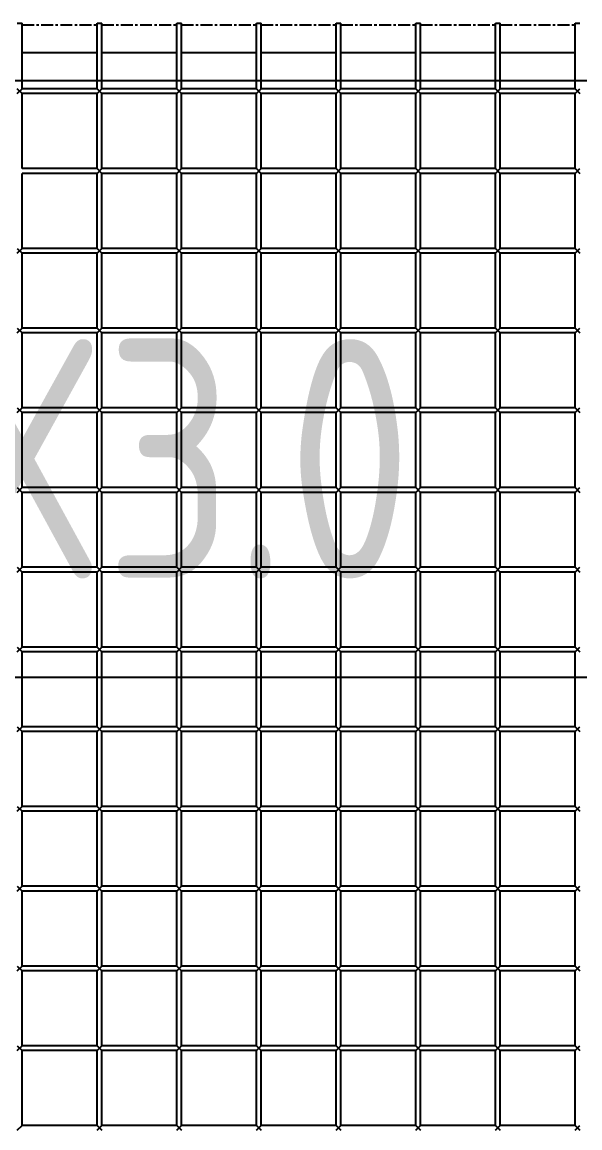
# Model space of a CAD drawing. Header units: millimetres. Extents: x -198529 to 244266, y -64 to 158464.
# Drawn here: x -164382 to -164032, y 97467 to 98160 of the extents above; entities that cross this region are included whole.
import ezdxf

# ---------------------------------------------------------------- set-up
doc = ezdxf.new("R2010")
doc.units = ezdxf.units.MM
doc.linetypes.add('CENTER', pattern=[12, 7.5, -1.5, 1.5, -1.5])
for name, color, linetype in [('0-DCC', 30, 'Continuous'), ('0-DCC-STRUC', 180, 'Continuous'), ('0-DCC-STRUC-T', 4, 'Continuous')]:
    doc.layers.add(name, color=color, linetype=linetype)
doc.styles.add('EDRI-COM', font='tssdeng.shx', dxfattribs={"width": 0.8, "bigfont": 'hztxt.shx'})

# ---------------------------------------------------------------- blocks, each defined once
blk = doc.blocks.new('DCC2850x1800(右)')
at = {"color": 0, "linetype": 'Continuous'}
for p, q in [((64042.5, -72712.38), (64039.5, -72712.38)), ((64042.5, -72753.48), (64042.5, -72712.38)), ((64089.5, -72753.48), (64089.5, -72712.38)), ((64092.5, -72712.38), (64089.5, -72712.38)), ((64092.5, -72753.48), (64092.5, -72712.38)), ((64139.5, -72753.48), (64139.5, -72712.38)), ((64142.5, -72712.38), (64139.5, -72712.38)), ((64142.5, -72753.48), (64142.5, -72712.38)), ((64189.5, -72753.48), (64189.5, -72712.38)), ((64192.5, -72712.38), (64189.5, -72712.38)), ((64192.5, -72753.48), (64192.5, -72712.38)), ((64239.5, -72753.48), (64239.5, -72712.38)), ((64242.5, -72712.38), (64239.5, -72712.38)), ((64242.5, -72753.48), (64242.5, -72712.38)), ((64289.5, -72753.48), (64289.5, -72712.38)), ((64292.5, -72712.38), (64289.5, -72712.38)), ((64292.5, -72753.48), (64292.5, -72712.38)), ((64339.5, -72753.48), (64339.5, -72712.38)), ((64342.5, -72712.38), (64339.5, -72712.38)), ((64342.5, -72753.48), (64342.5, -72712.38)), ((64389.5, -72753.48), (64389.5, -72712.38)), ((64392.5, -72712.38), (64389.5, -72712.38)), ((64042.5, -72730.88), (64089.5, -72730.88)), ((64092.5, -72730.88), (64139.5, -72730.88)), ((64142.5, -72730.88), (64189.5, -72730.88)), ((64192.5, -72730.88), (64239.5, -72730.88)), ((64242.5, -72730.88), (64289.5, -72730.88)), ((64292.5, -72730.88), (64339.5, -72730.88)), ((64342.5, -72730.88), (64389.5, -72730.88)), ((64042.5, -72756.48), (64039.5, -72753.48)), ((64042.5, -72753.48), (64039.5, -72756.48)), ((64042.5, -72753.48), (64089.5, -72753.48)), ((64042.5, -72756.48), (64089.5, -72756.48)), ((64042.5, -72803.48), (64042.5, -72756.48)), ((64092.5, -72756.48), (64089.5, -72753.48)), ((64089.5, -72756.48), (64092.5, -72753.48)), ((64089.5, -72803.48), (64089.5, -72756.48)), ((64092.5, -72753.48), (64139.5, -72753.48)), ((64092.5, -72756.48), (64139.5, -72756.48)), ((64092.5, -72803.48), (64092.5, -72756.48)), ((64142.5, -72756.48), (64139.5, -72753.48)), ((64139.5, -72756.48), (64142.5, -72753.48)), ((64139.5, -72803.48), (64139.5, -72756.48)), ((64142.5, -72753.48), (64189.5, -72753.48)), ((64142.5, -72756.48), (64189.5, -72756.48)), ((64142.5, -72803.48), (64142.5, -72756.48)), ((64192.5, -72756.48), (64189.5, -72753.48)), ((64189.5, -72756.48), (64192.5, -72753.48)), ((64189.5, -72803.48), (64189.5, -72756.48)), ((64192.5, -72753.48), (64239.5, -72753.48)), ((64192.5, -72756.48), (64239.5, -72756.48)), ((64192.5, -72803.48), (64192.5, -72756.48)), ((64242.5, -72756.48), (64239.5, -72753.48)), ((64239.5, -72756.48), (64242.5, -72753.48)), ((64239.5, -72803.48), (64239.5, -72756.48)), ((64242.5, -72753.48), (64289.5, -72753.48)), ((64242.5, -72756.48), (64289.5, -72756.48)), ((64242.5, -72803.48), (64242.5, -72756.48)), ((64292.5, -72756.48), (64289.5, -72753.48)), ((64289.5, -72756.48), (64292.5, -72753.48)), ((64289.5, -72803.48), (64289.5, -72756.48)), ((64292.5, -72753.48), (64339.5, -72753.48)), ((64292.5, -72756.48), (64339.5, -72756.48)), ((64292.5, -72803.48), (64292.5, -72756.48)), ((64342.5, -72756.48), (64339.5, -72753.48)), ((64339.5, -72756.48), (64342.5, -72753.48)), ((64339.5, -72803.48), (64339.5, -72756.48)), ((64342.5, -72753.48), (64389.5, -72753.48)), ((64342.5, -72756.48), (64389.5, -72756.48)), ((64342.5, -72803.48), (64342.5, -72756.48)), ((64392.5, -72756.48), (64389.5, -72753.48)), ((64389.5, -72756.48), (64392.5, -72753.48)), ((64389.5, -72803.48), (64389.5, -72756.48)), ((64042.5, -72806.48), (64039.5, -72803.48)), ((64042.5, -72803.48), (64039.5, -72806.48)), ((64042.5, -72803.48), (64089.5, -72803.48)), ((64042.5, -72853.48), (64042.5, -72806.48)), ((64042.5, -72806.48), (64089.5, -72806.48)), ((64092.5, -72806.48), (64089.5, -72803.48)), ((64092.5, -72803.48), (64089.5, -72806.48)), ((64089.5, -72853.48), (64089.5, -72806.48)), ((64092.5, -72803.48), (64139.5, -72803.48)), ((64092.5, -72853.48), (64092.5, -72806.48)), ((64092.5, -72806.48), (64139.5, -72806.48)), ((64142.5, -72806.48), (64139.5, -72803.48)), ((64142.5, -72803.48), (64139.5, -72806.48)), ((64139.5, -72853.48), (64139.5, -72806.48)), ((64142.5, -72803.48), (64189.5, -72803.48)), ((64142.5, -72853.48), (64142.5, -72806.48)), ((64142.5, -72806.48), (64189.5, -72806.48)), ((64192.5, -72806.48), (64189.5, -72803.48)), ((64192.5, -72803.48), (64189.5, -72806.48)), ((64189.5, -72853.48), (64189.5, -72806.48)), ((64192.5, -72803.48), (64239.5, -72803.48)), ((64192.5, -72853.48), (64192.5, -72806.48)), ((64192.5, -72806.48), (64239.5, -72806.48)), ((64242.5, -72806.48), (64239.5, -72803.48)), ((64242.5, -72803.48), (64239.5, -72806.48)), ((64239.5, -72853.48), (64239.5, -72806.48)), ((64242.5, -72803.48), (64289.5, -72803.48)), ((64242.5, -72853.48), (64242.5, -72806.48)), ((64242.5, -72806.48), (64289.5, -72806.48)), ((64292.5, -72806.48), (64289.5, -72803.48)), ((64292.5, -72803.48), (64289.5, -72806.48)), ((64289.5, -72853.48), (64289.5, -72806.48)), ((64292.5, -72803.48), (64339.5, -72803.48)), ((64292.5, -72853.48), (64292.5, -72806.48)), ((64292.5, -72806.48), (64339.5, -72806.48)), ((64342.5, -72806.48), (64339.5, -72803.48)), ((64342.5, -72803.48), (64339.5, -72806.48)), ((64339.5, -72853.48), (64339.5, -72806.48)), ((64342.5, -72803.48), (64389.5, -72803.48)), ((64342.5, -72853.48), (64342.5, -72806.48)), ((64342.5, -72806.48), (64389.5, -72806.48)), ((64389.5, -72853.48), (64389.5, -72806.48)), ((64042.5, -72856.48), (64039.5, -72853.48)), ((64042.5, -72853.48), (64039.5, -72856.48)), ((64042.5, -72853.48), (64089.5, -72853.48)), ((64042.5, -72903.48), (64042.5, -72856.48)), ((64042.5, -72856.48), (64089.5, -72856.48)), ((64092.5, -72856.48), (64089.5, -72853.48)), ((64092.5, -72853.48), (64089.5, -72856.48)), ((64089.5, -72903.48), (64089.5, -72856.48)), ((64092.5, -72853.48), (64139.5, -72853.48)), ((64092.5, -72903.48), (64092.5, -72856.48)), ((64092.5, -72856.48), (64139.5, -72856.48)), ((64142.5, -72856.48), (64139.5, -72853.48)), ((64142.5, -72853.48), (64139.5, -72856.48)), ((64139.5, -72903.48), (64139.5, -72856.48)), ((64142.5, -72853.48), (64189.5, -72853.48)), ((64142.5, -72903.48), (64142.5, -72856.48)), ((64142.5, -72856.48), (64189.5, -72856.48)), ((64192.5, -72856.48), (64189.5, -72853.48)), ((64192.5, -72853.48), (64189.5, -72856.48)), ((64189.5, -72903.48), (64189.5, -72856.48)), ((64192.5, -72853.48), (64239.5, -72853.48)), ((64192.5, -72903.48), (64192.5, -72856.48)), ((64192.5, -72856.48), (64239.5, -72856.48)), ((64242.5, -72856.48), (64239.5, -72853.48)), ((64242.5, -72853.48), (64239.5, -72856.48)), ((64239.5, -72903.48), (64239.5, -72856.48)), ((64242.5, -72853.48), (64289.5, -72853.48)), ((64242.5, -72903.48), (64242.5, -72856.48)), ((64242.5, -72856.48), (64289.5, -72856.48)), ((64292.5, -72856.48), (64289.5, -72853.48)), ((64292.5, -72853.48), (64289.5, -72856.48)), ((64289.5, -72903.48), (64289.5, -72856.48)), ((64292.5, -72853.48), (64339.5, -72853.48)), ((64292.5, -72903.48), (64292.5, -72856.48)), ((64292.5, -72856.48), (64339.5, -72856.48)), ((64342.5, -72856.48), (64339.5, -72853.48)), ((64342.5, -72853.48), (64339.5, -72856.48)), ((64339.5, -72903.48), (64339.5, -72856.48)), ((64342.5, -72853.48), (64389.5, -72853.48)), ((64342.5, -72903.48), (64342.5, -72856.48)), ((64342.5, -72856.48), (64389.5, -72856.48)), ((64392.5, -72856.48), (64389.5, -72853.48)), ((64392.5, -72853.48), (64389.5, -72856.48)), ((64389.5, -72903.48), (64389.5, -72856.48)), ((64042.5, -72906.48), (64039.5, -72903.48)), ((64042.5, -72903.48), (64039.5, -72906.48)), ((64042.5, -72903.48), (64089.5, -72903.48)), ((64092.5, -72906.48), (64089.5, -72903.48)), ((64092.5, -72903.48), (64089.5, -72906.48)), ((64092.5, -72903.48), (64139.5, -72903.48)), ((64142.5, -72906.48), (64139.5, -72903.48)), ((64142.5, -72903.48), (64139.5, -72906.48)), ((64142.5, -72903.48), (64189.5, -72903.48)), ((64192.5, -72906.48), (64189.5, -72903.48)), ((64192.5, -72903.48), (64189.5, -72906.48)), ((64192.5, -72903.48), (64239.5, -72903.48)), ((64242.5, -72906.48), (64239.5, -72903.48)), ((64242.5, -72903.48), (64239.5, -72906.48)), ((64242.5, -72903.48), (64289.5, -72903.48)), ((64292.5, -72906.48), (64289.5, -72903.48)), ((64292.5, -72903.48), (64289.5, -72906.48)), ((64292.5, -72903.48), (64339.5, -72903.48)), ((64342.5, -72906.48), (64339.5, -72903.48)), ((64342.5, -72903.48), (64339.5, -72906.48)), ((64342.5, -72903.48), (64389.5, -72903.48)), ((64392.5, -72906.48), (64389.5, -72903.48)), ((64392.5, -72903.48), (64389.5, -72906.48)), ((64042.5, -72953.48), (64042.5, -72906.48)), ((64042.5, -72906.48), (64089.5, -72906.48)), ((64089.5, -72953.48), (64089.5, -72906.48)), ((64092.5, -72953.48), (64092.5, -72906.48)), ((64092.5, -72906.48), (64139.5, -72906.48)), ((64139.5, -72953.48), (64139.5, -72906.48)), ((64142.5, -72953.48), (64142.5, -72906.48)), ((64142.5, -72906.48), (64189.5, -72906.48)), ((64189.5, -72953.48), (64189.5, -72906.48)), ((64192.5, -72953.48), (64192.5, -72906.48)), ((64192.5, -72906.48), (64239.5, -72906.48)), ((64239.5, -72953.48), (64239.5, -72906.48)), ((64242.5, -72953.48), (64242.5, -72906.48)), ((64242.5, -72906.48), (64289.5, -72906.48)), ((64289.5, -72953.48), (64289.5, -72906.48)), ((64292.5, -72953.48), (64292.5, -72906.48)), ((64292.5, -72906.48), (64339.5, -72906.48)), ((64339.5, -72953.48), (64339.5, -72906.48)), ((64342.5, -72953.48), (64342.5, -72906.48)), ((64342.5, -72906.48), (64389.5, -72906.48)), ((64389.5, -72953.48), (64389.5, -72906.48)), ((64042.5, -72956.48), (64039.5, -72953.48)), ((64042.5, -72953.48), (64039.5, -72956.48)), ((64042.5, -72953.48), (64089.5, -72953.48)), ((64092.5, -72956.48), (64089.5, -72953.48)), ((64092.5, -72953.48), (64089.5, -72956.48)), ((64092.5, -72953.48), (64139.5, -72953.48)), ((64142.5, -72956.48), (64139.5, -72953.48)), ((64142.5, -72953.48), (64139.5, -72956.48)), ((64142.5, -72953.48), (64189.5, -72953.48)), ((64192.5, -72956.48), (64189.5, -72953.48)), ((64192.5, -72953.48), (64189.5, -72956.48)), ((64192.5, -72953.48), (64239.5, -72953.48)), ((64242.5, -72956.48), (64239.5, -72953.48)), ((64242.5, -72953.48), (64239.5, -72956.48)), ((64242.5, -72953.48), (64289.5, -72953.48)), ((64292.5, -72956.48), (64289.5, -72953.48)), ((64292.5, -72953.48), (64289.5, -72956.48)), ((64292.5, -72953.48), (64339.5, -72953.48)), ((64342.5, -72956.48), (64339.5, -72953.48)), ((64342.5, -72953.48), (64339.5, -72956.48)), ((64342.5, -72953.48), (64389.5, -72953.48)), ((64392.5, -72956.48), (64389.5, -72953.48)), ((64392.5, -72953.48), (64389.5, -72956.48)), ((64042.5, -73003.48), (64042.5, -72956.48)), ((64042.5, -72956.48), (64089.5, -72956.48)), ((64089.5, -73003.48), (64089.5, -72956.48)), ((64092.5, -73003.48), (64092.5, -72956.48)), ((64092.5, -72956.48), (64139.5, -72956.48)), ((64139.5, -73003.48), (64139.5, -72956.48)), ((64142.5, -73003.48), (64142.5, -72956.48)), ((64142.5, -72956.48), (64189.5, -72956.48)), ((64189.5, -73003.48), (64189.5, -72956.48)), ((64192.5, -73003.48), (64192.5, -72956.48)), ((64192.5, -72956.48), (64239.5, -72956.48)), ((64239.5, -73003.48), (64239.5, -72956.48)), ((64242.5, -73003.48), (64242.5, -72956.48)), ((64242.5, -72956.48), (64289.5, -72956.48)), ((64289.5, -73003.48), (64289.5, -72956.48)), ((64292.5, -73003.48), (64292.5, -72956.48)), ((64292.5, -72956.48), (64339.5, -72956.48)), ((64339.5, -73003.48), (64339.5, -72956.48)), ((64342.5, -73003.48), (64342.5, -72956.48)), ((64342.5, -72956.48), (64389.5, -72956.48)), ((64389.5, -73003.48), (64389.5, -72956.48)), ((64042.5, -73006.48), (64039.5, -73003.48)), ((64042.5, -73003.48), (64039.5, -73006.48)), ((64042.5, -73003.48), (64089.5, -73003.48)), ((64042.5, -73053.48), (64042.5, -73006.48)), ((64042.5, -73006.48), (64089.5, -73006.48)), ((64092.5, -73006.48), (64089.5, -73003.48)), ((64092.5, -73003.48), (64089.5, -73006.48)), ((64089.5, -73053.48), (64089.5, -73006.48)), ((64092.5, -73003.48), (64139.5, -73003.48)), ((64092.5, -73053.48), (64092.5, -73006.48)), ((64092.5, -73006.48), (64139.5, -73006.48)), ((64142.5, -73006.48), (64139.5, -73003.48)), ((64142.5, -73003.48), (64139.5, -73006.48)), ((64139.5, -73053.48), (64139.5, -73006.48)), ((64142.5, -73003.48), (64189.5, -73003.48)), ((64142.5, -73053.48), (64142.5, -73006.48)), ((64142.5, -73006.48), (64189.5, -73006.48)), ((64192.5, -73006.48), (64189.5, -73003.48)), ((64192.5, -73003.48), (64189.5, -73006.48)), ((64189.5, -73053.48), (64189.5, -73006.48)), ((64192.5, -73003.48), (64239.5, -73003.48)), ((64192.5, -73053.48), (64192.5, -73006.48)), ((64192.5, -73006.48), (64239.5, -73006.48)), ((64242.5, -73006.48), (64239.5, -73003.48)), ((64242.5, -73003.48), (64239.5, -73006.48)), ((64239.5, -73053.48), (64239.5, -73006.48)), ((64242.5, -73003.48), (64289.5, -73003.48)), ((64242.5, -73053.48), (64242.5, -73006.48)), ((64242.5, -73006.48), (64289.5, -73006.48)), ((64292.5, -73006.48), (64289.5, -73003.48)), ((64292.5, -73003.48), (64289.5, -73006.48)), ((64289.5, -73053.48), (64289.5, -73006.48)), ((64292.5, -73003.48), (64339.5, -73003.48)), ((64292.5, -73053.48), (64292.5, -73006.48)), ((64292.5, -73006.48), (64339.5, -73006.48)), ((64342.5, -73006.48), (64339.5, -73003.48)), ((64342.5, -73003.48), (64339.5, -73006.48)), ((64339.5, -73053.48), (64339.5, -73006.48)), ((64342.5, -73003.48), (64389.5, -73003.48)), ((64342.5, -73053.48), (64342.5, -73006.48)), ((64342.5, -73006.48), (64389.5, -73006.48)), ((64392.5, -73006.48), (64389.5, -73003.48)), ((64392.5, -73003.48), (64389.5, -73006.48)), ((64389.5, -73053.48), (64389.5, -73006.48)), ((64042.5, -73056.48), (64039.5, -73053.48)), ((64042.5, -73053.48), (64039.5, -73056.48)), ((64042.5, -73053.48), (64089.5, -73053.48)), ((64042.5, -73103.48), (64042.5, -73056.48)), ((64042.5, -73056.48), (64089.5, -73056.48)), ((64092.5, -73056.48), (64089.5, -73053.48)), ((64092.5, -73053.48), (64089.5, -73056.48)), ((64089.5, -73103.48), (64089.5, -73056.48)), ((64092.5, -73053.48), (64139.5, -73053.48)), ((64092.5, -73103.48), (64092.5, -73056.48)), ((64092.5, -73056.48), (64139.5, -73056.48)), ((64142.5, -73056.48), (64139.5, -73053.48)), ((64142.5, -73053.48), (64139.5, -73056.48)), ((64139.5, -73103.48), (64139.5, -73056.48)), ((64142.5, -73053.48), (64189.5, -73053.48)), ((64142.5, -73103.48), (64142.5, -73056.48)), ((64142.5, -73056.48), (64189.5, -73056.48)), ((64192.5, -73056.48), (64189.5, -73053.48)), ((64192.5, -73053.48), (64189.5, -73056.48)), ((64189.5, -73103.48), (64189.5, -73056.48)), ((64192.5, -73053.48), (64239.5, -73053.48)), ((64192.5, -73103.48), (64192.5, -73056.48)), ((64192.5, -73056.48), (64239.5, -73056.48)), ((64242.5, -73056.48), (64239.5, -73053.48)), ((64242.5, -73053.48), (64239.5, -73056.48)), ((64239.5, -73103.48), (64239.5, -73056.48)), ((64242.5, -73053.48), (64289.5, -73053.48)), ((64242.5, -73103.48), (64242.5, -73056.48)), ((64242.5, -73056.48), (64289.5, -73056.48)), ((64292.5, -73056.48), (64289.5, -73053.48)), ((64292.5, -73053.48), (64289.5, -73056.48)), ((64289.5, -73103.48), (64289.5, -73056.48)), ((64292.5, -73053.48), (64339.5, -73053.48)), ((64292.5, -73103.48), (64292.5, -73056.48)), ((64292.5, -73056.48), (64339.5, -73056.48)), ((64342.5, -73056.48), (64339.5, -73053.48)), ((64342.5, -73053.48), (64339.5, -73056.48)), ((64339.5, -73103.48), (64339.5, -73056.48)), ((64342.5, -73053.48), (64389.5, -73053.48)), ((64342.5, -73103.48), (64342.5, -73056.48)), ((64342.5, -73056.48), (64389.5, -73056.48)), ((64392.5, -73056.48), (64389.5, -73053.48)), ((64392.5, -73053.48), (64389.5, -73056.48)), ((64389.5, -73103.48), (64389.5, -73056.48)), ((64042.5, -73106.48), (64039.5, -73103.48)), ((64042.5, -73103.48), (64039.5, -73106.48)), ((64042.5, -73103.48), (64089.5, -73103.48)), ((64042.5, -73153.48), (64042.5, -73106.48)), ((64042.5, -73106.48), (64089.5, -73106.48)), ((64092.5, -73106.48), (64089.5, -73103.48)), ((64092.5, -73103.48), (64089.5, -73106.48)), ((64089.5, -73153.48), (64089.5, -73106.48)), ((64092.5, -73103.48), (64139.5, -73103.48)), ((64092.5, -73153.48), (64092.5, -73106.48)), ((64092.5, -73106.48), (64139.5, -73106.48)), ((64142.5, -73106.48), (64139.5, -73103.48)), ((64142.5, -73103.48), (64139.5, -73106.48)), ((64139.5, -73153.48), (64139.5, -73106.48)), ((64142.5, -73103.48), (64189.5, -73103.48)), ((64142.5, -73153.48), (64142.5, -73106.48)), ((64142.5, -73106.48), (64189.5, -73106.48)), ((64192.5, -73106.48), (64189.5, -73103.48)), ((64192.5, -73103.48), (64189.5, -73106.48)), ((64189.5, -73153.48), (64189.5, -73106.48)), ((64192.5, -73103.48), (64239.5, -73103.48)), ((64192.5, -73153.48), (64192.5, -73106.48)), ((64192.5, -73106.48), (64239.5, -73106.48)), ((64242.5, -73106.48), (64239.5, -73103.48)), ((64242.5, -73103.48), (64239.5, -73106.48)), ((64239.5, -73153.48), (64239.5, -73106.48)), ((64242.5, -73103.48), (64289.5, -73103.48)), ((64242.5, -73153.48), (64242.5, -73106.48)), ((64242.5, -73106.48), (64289.5, -73106.48)), ((64292.5, -73106.48), (64289.5, -73103.48)), ((64292.5, -73103.48), (64289.5, -73106.48)), ((64289.5, -73153.48), (64289.5, -73106.48)), ((64292.5, -73103.48), (64339.5, -73103.48)), ((64292.5, -73153.48), (64292.5, -73106.48)), ((64292.5, -73106.48), (64339.5, -73106.48)), ((64342.5, -73106.48), (64339.5, -73103.48)), ((64342.5, -73103.48), (64339.5, -73106.48)), ((64339.5, -73153.48), (64339.5, -73106.48)), ((64342.5, -73103.48), (64389.5, -73103.48)), ((64342.5, -73153.48), (64342.5, -73106.48)), ((64342.5, -73106.48), (64389.5, -73106.48)), ((64392.5, -73106.48), (64389.5, -73103.48)), ((64392.5, -73103.48), (64389.5, -73106.48)), ((64389.5, -73153.48), (64389.5, -73106.48)), ((64042.5, -73156.48), (64039.5, -73153.48)), ((64042.5, -73153.48), (64039.5, -73156.48)), ((64042.5, -73153.48), (64089.5, -73153.48)), ((64092.5, -73156.48), (64089.5, -73153.48)), ((64092.5, -73153.48), (64089.5, -73156.48)), ((64092.5, -73153.48), (64139.5, -73153.48)), ((64142.5, -73156.48), (64139.5, -73153.48)), ((64142.5, -73153.48), (64139.5, -73156.48)), ((64142.5, -73153.48), (64189.5, -73153.48)), ((64192.5, -73156.48), (64189.5, -73153.48)), ((64192.5, -73153.48), (64189.5, -73156.48)), ((64192.5, -73153.48), (64239.5, -73153.48)), ((64242.5, -73156.48), (64239.5, -73153.48)), ((64242.5, -73153.48), (64239.5, -73156.48)), ((64242.5, -73153.48), (64289.5, -73153.48)), ((64292.5, -73156.48), (64289.5, -73153.48)), ((64292.5, -73153.48), (64289.5, -73156.48)), ((64292.5, -73153.48), (64339.5, -73153.48)), ((64342.5, -73156.48), (64339.5, -73153.48)), ((64342.5, -73153.48), (64339.5, -73156.48)), ((64342.5, -73153.48), (64389.5, -73153.48)), ((64392.5, -73156.48), (64389.5, -73153.48)), ((64392.5, -73153.48), (64389.5, -73156.48)), ((64042.5, -73203.48), (64042.5, -73156.48)), ((64042.5, -73156.48), (64089.5, -73156.48)), ((64089.5, -73203.48), (64089.5, -73156.48)), ((64092.5, -73203.48), (64092.5, -73156.48)), ((64092.5, -73156.48), (64139.5, -73156.48)), ((64139.5, -73203.48), (64139.5, -73156.48)), ((64142.5, -73203.48), (64142.5, -73156.48)), ((64142.5, -73156.48), (64189.5, -73156.48)), ((64189.5, -73203.48), (64189.5, -73156.48)), ((64192.5, -73203.48), (64192.5, -73156.48)), ((64192.5, -73156.48), (64239.5, -73156.48)), ((64239.5, -73203.48), (64239.5, -73156.48)), ((64242.5, -73203.48), (64242.5, -73156.48)), ((64242.5, -73156.48), (64289.5, -73156.48)), ((64289.5, -73203.48), (64289.5, -73156.48)), ((64292.5, -73203.48), (64292.5, -73156.48)), ((64292.5, -73156.48), (64339.5, -73156.48)), ((64339.5, -73203.48), (64339.5, -73156.48)), ((64342.5, -73203.48), (64342.5, -73156.48)), ((64342.5, -73156.48), (64389.5, -73156.48)), ((64389.5, -73203.48), (64389.5, -73156.48)), ((64042.5, -73206.48), (64039.5, -73203.48)), ((64042.5, -73203.48), (64039.5, -73206.48)), ((64042.5, -73203.48), (64089.5, -73203.48)), ((64092.5, -73206.48), (64089.5, -73203.48)), ((64092.5, -73203.48), (64089.5, -73206.48)), ((64092.5, -73203.48), (64139.5, -73203.48)), ((64142.5, -73206.48), (64139.5, -73203.48)), ((64142.5, -73203.48), (64139.5, -73206.48)), ((64142.5, -73203.48), (64189.5, -73203.48)), ((64192.5, -73206.48), (64189.5, -73203.48)), ((64192.5, -73203.48), (64189.5, -73206.48)), ((64192.5, -73203.48), (64239.5, -73203.48)), ((64242.5, -73206.48), (64239.5, -73203.48)), ((64242.5, -73203.48), (64239.5, -73206.48)), ((64242.5, -73203.48), (64289.5, -73203.48)), ((64292.5, -73206.48), (64289.5, -73203.48)), ((64292.5, -73203.48), (64289.5, -73206.48)), ((64292.5, -73203.48), (64339.5, -73203.48)), ((64342.5, -73206.48), (64339.5, -73203.48)), ((64342.5, -73203.48), (64339.5, -73206.48)), ((64342.5, -73203.48), (64389.5, -73203.48)), ((64392.5, -73206.48), (64389.5, -73203.48)), ((64392.5, -73203.48), (64389.5, -73206.48)), ((64042.5, -73253.48), (64042.5, -73206.48)), ((64042.5, -73206.48), (64089.5, -73206.48)), ((64089.5, -73253.48), (64089.5, -73206.48)), ((64092.5, -73253.48), (64092.5, -73206.48)), ((64092.5, -73206.48), (64139.5, -73206.48)), ((64139.5, -73253.48), (64139.5, -73206.48)), ((64142.5, -73253.48), (64142.5, -73206.48)), ((64142.5, -73206.48), (64189.5, -73206.48)), ((64189.5, -73253.48), (64189.5, -73206.48)), ((64192.5, -73253.48), (64192.5, -73206.48)), ((64192.5, -73206.48), (64239.5, -73206.48)), ((64239.5, -73253.48), (64239.5, -73206.48)), ((64242.5, -73253.48), (64242.5, -73206.48)), ((64242.5, -73206.48), (64289.5, -73206.48)), ((64289.5, -73253.48), (64289.5, -73206.48)), ((64292.5, -73253.48), (64292.5, -73206.48)), ((64292.5, -73206.48), (64339.5, -73206.48)), ((64339.5, -73253.48), (64339.5, -73206.48)), ((64342.5, -73253.48), (64342.5, -73206.48)), ((64342.5, -73206.48), (64389.5, -73206.48)), ((64389.5, -73253.48), (64389.5, -73206.48)), ((64042.5, -73256.48), (64039.5, -73253.48)), ((64042.5, -73253.48), (64039.5, -73256.48)), ((64042.5, -73253.48), (64089.5, -73253.48)), ((64042.5, -73303.48), (64042.5, -73256.48)), ((64042.5, -73256.48), (64089.5, -73256.48)), ((64092.5, -73256.48), (64089.5, -73253.48)), ((64092.5, -73253.48), (64089.5, -73256.48)), ((64089.5, -73303.48), (64089.5, -73256.48)), ((64092.5, -73253.48), (64139.5, -73253.48)), ((64092.5, -73303.48), (64092.5, -73256.48)), ((64092.5, -73256.48), (64139.5, -73256.48)), ((64142.5, -73256.48), (64139.5, -73253.48)), ((64142.5, -73253.48), (64139.5, -73256.48)), ((64139.5, -73303.48), (64139.5, -73256.48)), ((64142.5, -73253.48), (64189.5, -73253.48)), ((64142.5, -73303.48), (64142.5, -73256.48)), ((64142.5, -73256.48), (64189.5, -73256.48)), ((64192.5, -73256.48), (64189.5, -73253.48)), ((64192.5, -73253.48), (64189.5, -73256.48)), ((64189.5, -73303.48), (64189.5, -73256.48)), ((64192.5, -73253.48), (64239.5, -73253.48)), ((64192.5, -73303.48), (64192.5, -73256.48)), ((64192.5, -73256.48), (64239.5, -73256.48)), ((64242.5, -73256.48), (64239.5, -73253.48)), ((64242.5, -73253.48), (64239.5, -73256.48)), ((64239.5, -73303.48), (64239.5, -73256.48)), ((64242.5, -73253.48), (64289.5, -73253.48)), ((64242.5, -73303.48), (64242.5, -73256.48)), ((64242.5, -73256.48), (64289.5, -73256.48)), ((64292.5, -73256.48), (64289.5, -73253.48)), ((64292.5, -73253.48), (64289.5, -73256.48)), ((64289.5, -73303.48), (64289.5, -73256.48)), ((64292.5, -73253.48), (64339.5, -73253.48)), ((64292.5, -73303.48), (64292.5, -73256.48)), ((64292.5, -73256.48), (64339.5, -73256.48)), ((64342.5, -73256.48), (64339.5, -73253.48)), ((64342.5, -73253.48), (64339.5, -73256.48)), ((64339.5, -73303.48), (64339.5, -73256.48)), ((64342.5, -73253.48), (64389.5, -73253.48)), ((64342.5, -73303.48), (64342.5, -73256.48)), ((64342.5, -73256.48), (64389.5, -73256.48)), ((64392.5, -73256.48), (64389.5, -73253.48)), ((64392.5, -73253.48), (64389.5, -73256.48)), ((64389.5, -73303.48), (64389.5, -73256.48)), ((64042.5, -73306.48), (64039.5, -73303.48)), ((64042.5, -73303.48), (64039.5, -73306.48)), ((64042.5, -73303.48), (64089.5, -73303.48)), ((64042.5, -73353.48), (64042.5, -73306.48)), ((64042.5, -73306.48), (64089.5, -73306.48)), ((64092.5, -73306.48), (64089.5, -73303.48)), ((64092.5, -73303.48), (64089.5, -73306.48)), ((64089.5, -73353.48), (64089.5, -73306.48)), ((64092.5, -73303.48), (64139.5, -73303.48)), ((64092.5, -73353.48), (64092.5, -73306.48)), ((64092.5, -73306.48), (64139.5, -73306.48)), ((64142.5, -73306.48), (64139.5, -73303.48)), ((64142.5, -73303.48), (64139.5, -73306.48)), ((64139.5, -73353.48), (64139.5, -73306.48)), ((64142.5, -73303.48), (64189.5, -73303.48)), ((64142.5, -73353.48), (64142.5, -73306.48)), ((64142.5, -73306.48), (64189.5, -73306.48)), ((64192.5, -73306.48), (64189.5, -73303.48)), ((64192.5, -73303.48), (64189.5, -73306.48)), ((64189.5, -73353.48), (64189.5, -73306.48)), ((64192.5, -73303.48), (64239.5, -73303.48)), ((64192.5, -73353.48), (64192.5, -73306.48)), ((64192.5, -73306.48), (64239.5, -73306.48)), ((64242.5, -73306.48), (64239.5, -73303.48)), ((64242.5, -73303.48), (64239.5, -73306.48)), ((64239.5, -73353.48), (64239.5, -73306.48)), ((64242.5, -73303.48), (64289.5, -73303.48)), ((64242.5, -73353.48), (64242.5, -73306.48)), ((64242.5, -73306.48), (64289.5, -73306.48)), ((64292.5, -73306.48), (64289.5, -73303.48)), ((64292.5, -73303.48), (64289.5, -73306.48)), ((64289.5, -73353.48), (64289.5, -73306.48)), ((64292.5, -73303.48), (64339.5, -73303.48)), ((64292.5, -73353.48), (64292.5, -73306.48)), ((64292.5, -73306.48), (64339.5, -73306.48)), ((64342.5, -73306.48), (64339.5, -73303.48)), ((64342.5, -73303.48), (64339.5, -73306.48)), ((64339.5, -73353.48), (64339.5, -73306.48)), ((64342.5, -73303.48), (64389.5, -73303.48)), ((64342.5, -73353.48), (64342.5, -73306.48)), ((64342.5, -73306.48), (64389.5, -73306.48)), ((64392.5, -73306.48), (64389.5, -73303.48)), ((64392.5, -73303.48), (64389.5, -73306.48)), ((64389.5, -73353.48), (64389.5, -73306.48)), ((64042.5, -73356.48), (64039.5, -73353.48)), ((64042.5, -73353.48), (64039.5, -73356.48)), ((64042.5, -73353.48), (64089.5, -73353.48)), ((64092.5, -73356.48), (64089.5, -73353.48)), ((64092.5, -73353.48), (64089.5, -73356.48)), ((64092.5, -73353.48), (64139.5, -73353.48)), ((64142.5, -73356.48), (64139.5, -73353.48)), ((64142.5, -73353.48), (64139.5, -73356.48)), ((64142.5, -73353.48), (64189.5, -73353.48)), ((64192.5, -73353.48), (64189.5, -73356.48)), ((64192.5, -73356.48), (64189.5, -73353.48)), ((64192.5, -73353.48), (64239.5, -73353.48)), ((64242.5, -73356.48), (64239.5, -73353.48)), ((64242.5, -73353.48), (64239.5, -73356.48)), ((64242.5, -73353.48), (64289.5, -73353.48)), ((64292.5, -73356.48), (64289.5, -73353.48)), ((64292.5, -73353.48), (64289.5, -73356.48)), ((64292.5, -73353.48), (64339.5, -73353.48)), ((64342.5, -73356.48), (64339.5, -73353.48)), ((64342.5, -73353.48), (64339.5, -73356.48)), ((64342.5, -73353.48), (64389.5, -73353.48)), ((64392.5, -73353.48), (64389.5, -73356.48)), ((64392.5, -73356.48), (64389.5, -73353.48)), ((64042.5, -73403.48), (64042.5, -73356.48)), ((64042.5, -73356.48), (64089.5, -73356.48)), ((64089.5, -73403.48), (64089.5, -73356.48)), ((64092.5, -73403.48), (64092.5, -73356.48)), ((64092.5, -73356.48), (64139.5, -73356.48)), ((64139.5, -73403.48), (64139.5, -73356.48)), ((64142.5, -73403.48), (64142.5, -73356.48)), ((64142.5, -73356.48), (64189.5, -73356.48)), ((64189.5, -73403.48), (64189.5, -73356.48)), ((64192.5, -73403.48), (64192.5, -73356.48)), ((64192.5, -73356.48), (64239.5, -73356.48)), ((64239.5, -73403.48), (64239.5, -73356.48)), ((64242.5, -73403.48), (64242.5, -73356.48)), ((64242.5, -73356.48), (64289.5, -73356.48)), ((64289.5, -73403.48), (64289.5, -73356.48)), ((64292.5, -73403.48), (64292.5, -73356.48)), ((64292.5, -73356.48), (64339.5, -73356.48)), ((64339.5, -73403.48), (64339.5, -73356.48)), ((64342.5, -73403.48), (64342.5, -73356.48)), ((64342.5, -73356.48), (64389.5, -73356.48)), ((64389.5, -73403.48), (64389.5, -73356.48)), ((64042.5, -73403.48), (64039.5, -73406.48)), ((64042.5, -73406.48), (64039.5, -73403.48)), ((64042.5, -73403.48), (64089.5, -73403.48)), ((64092.5, -73406.48), (64089.5, -73403.48)), ((64092.5, -73403.48), (64089.5, -73406.48)), ((64092.5, -73403.48), (64139.5, -73403.48)), ((64142.5, -73403.48), (64139.5, -73406.48)), ((64142.5, -73406.48), (64139.5, -73403.48)), ((64142.5, -73403.48), (64189.5, -73403.48)), ((64192.5, -73403.48), (64189.5, -73406.48)), ((64192.5, -73406.48), (64189.5, -73403.48)), ((64192.5, -73403.48), (64239.5, -73403.48)), ((64242.5, -73403.48), (64239.5, -73406.48)), ((64242.5, -73406.48), (64239.5, -73403.48)), ((64242.5, -73403.48), (64289.5, -73403.48)), ((64292.5, -73406.48), (64289.5, -73403.48)), ((64292.5, -73403.48), (64289.5, -73406.48)), ((64292.5, -73403.48), (64339.5, -73403.48)), ((64342.5, -73403.48), (64339.5, -73406.48)), ((64342.5, -73406.48), (64339.5, -73403.48)), ((64342.5, -73403.48), (64389.5, -73403.48)), ((64392.5, -73406.48), (64389.5, -73403.48))]:
    blk.add_line(p, q, dxfattribs=at)
at = {"color": 0, "linetype": 'CENTER'}
for p, q in [((64089.5, -72713.38), (64042.5, -72713.38)), ((64139.5, -72713.38), (64092.5, -72713.38)), ((64189.5, -72713.38), (64142.5, -72713.38)), ((64239.5, -72713.38), (64192.5, -72713.38)), ((64289.5, -72713.38), (64242.5, -72713.38)), ((64339.5, -72713.38), (64292.5, -72713.38)), ((64389.5, -72713.38), (64342.5, -72713.38))]:
    blk.add_line(p, q, dxfattribs=at)

msp = doc.modelspace()

# ---------------------------------------------------------------- linework, layer by layer
at = {"layer": '0-DCC-STRUC'}
msp.add_lwpolyline([(-162995.77, 98123.01), (-165820.77, 98123.01), (-165820.77, 98323.01), (-162995.77, 98323.01)], close=True, dxfattribs=at)
at = {"layer": '0-DCC-STRUC-T'}
msp.add_line((-165324.53, 97749.13), (-163921.78, 97749.13), dxfattribs=at)

# ---------------------------------------------------------------- block references
at = {"layer": '0-DCC', "xscale": -1}
msp.add_blockref('DCC2850x1800(右)', (-99992.77, 170871.49), dxfattribs=at)

# ---------------------------------------------------------------- texts
at = {"layer": '0-DCC-STRUC-T', "style": 'EDRI-COM', "width": 0.8}
msp.add_text('C200X100X35X3.0', height=150, dxfattribs=at).set_placement((-165335.23, 97811.06))

doc.saveas('drawing.dxf')
